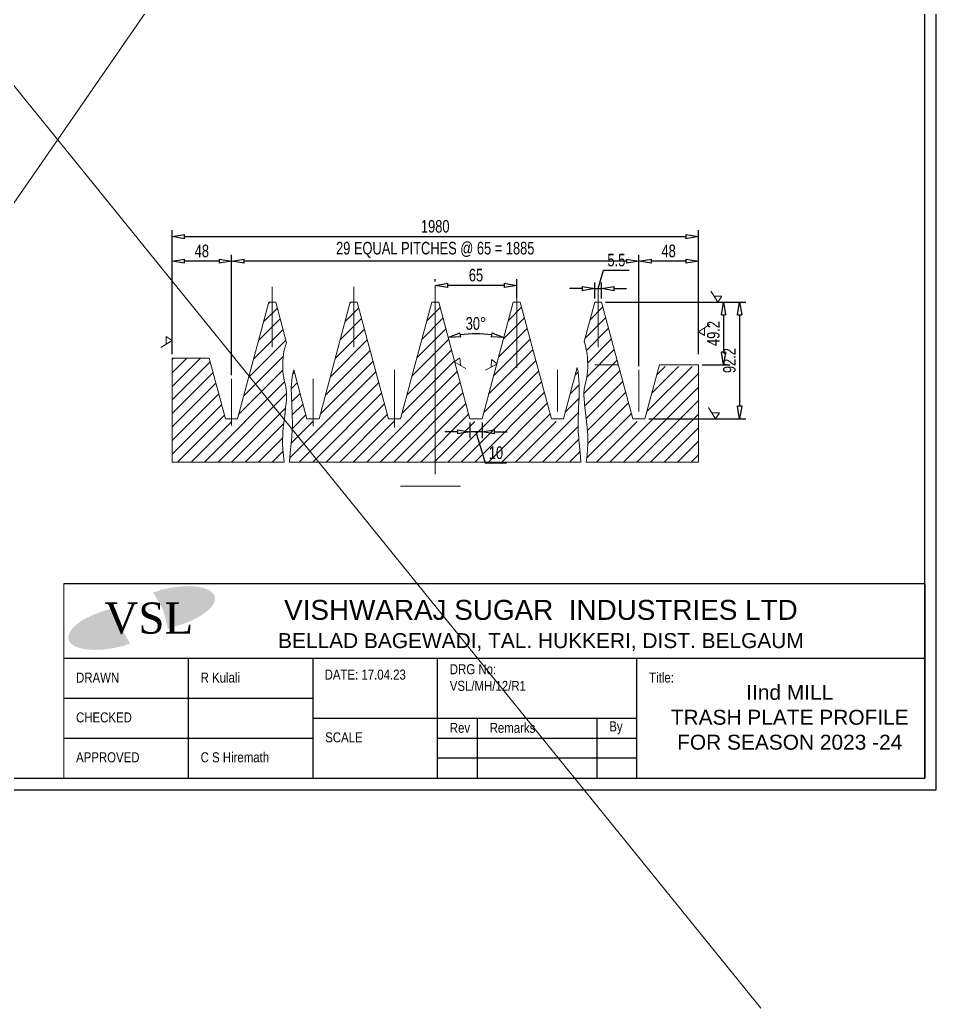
# Model space of a CAD drawing. Header units: millimetres. Extents: x 135002 to 160744, y 22203 to 27033.
# Drawn here: x 135688 to 136419, y 23823 to 24612 of the extents above; entities that cross this region are included whole.
import ezdxf

# ---------------------------------------------------------------- set-up
doc = ezdxf.new("R2010")
doc.units = ezdxf.units.MM
doc.header["$LTSCALE"] = 25
doc.layers.get('0').update_dxf_attribs({"linetype": 'CONTINUOUS'})
doc.layers.get('Defpoints').update_dxf_attribs({"linetype": 'CONTINUOUS'})
doc.layers.add('04 DIMENSION', color=7, linetype='CONTINUOUS', lineweight=18)
doc.styles.add('arial', font='arial.ttf')
doc.styles.add('DIM-1', font='swisscl.ttf')
doc.styles.add('TIMESNEWROMAN', font='times.ttf')
doc.dimstyles.new('DIM-1', dxfattribs={"dimscale": 5, "dimtxt": 2, "dimasz": 2, "dimexe": 1, "dimexo": 0.6, "dimgap": 0.6, "dimtad": 1, "dimdec": 0, "dimzin": 0, "dimdsep": 46, "dimtxsty": 'DIM-1', "dimblk": 'CLOSEDBLANK', "dimcen": 0, "dimclrd": 8, "dimclre": 8, "dimclrt": 6, "dimadec": 0, "dimazin": 0, "dimtfac": 1, "dimtdec": 0, "dimtmove": 1, "dimatfit": 0, "dimfxl": 1, "dimtolj": 1, "dimtzin": 0, "dimarcsym": 1})
pattern_1 = [(45, (59908.611, 16741.997), (-5.3916892, 5.3916892), [])]

# ---------------------------------------------------------------- blocks, each defined once
blk = doc.blocks.new('_ClosedBlank')
at = {"color": 0, "linetype": 'ByBlock', "lineweight": -2}
for p, q in [((-1, 0.167), (0, 0)), ((-1, 0.167), (-1, -0.167)), ((0, 0), (-1, -0.167))]:
    blk.add_line(p, q, dxfattribs=at)
blk = doc.blocks.new('*D264')
at = {"layer": '04 DIMENSION', "color": 8, "linetype": 'Continuous', "lineweight": -2, "transparency": 16777216}
for p, q in [((135809.23, 24354.72), (135809.23, 24443.75)), ((136229.28, 24354.72), (136229.28, 24443.75))]:
    blk.add_line(p, q, dxfattribs=at)
at = {"layer": '04 DIMENSION', "color": 8, "lineweight": -2, "transparency": 16777216}
blk.add_line((135819.23, 24438.75), (136219.28, 24438.75), dxfattribs=at)
at = {"layer": 'Defpoints', "color": 0, "transparency": 16777216}
for p in [(136229.28, 24438.75), (135809.23, 24351.72), (136229.28, 24351.72)]:
    blk.add_point(p, dxfattribs=at)
at = {"layer": '04 DIMENSION', "color": 8, "lineweight": -2, "transparency": 16777216, "xscale": 10, "yscale": 10, "zscale": 10, "rotation": 180}
blk.add_blockref('_ClosedBlank', (135809.23, 24438.75), dxfattribs=at)
at = {"layer": '04 DIMENSION', "color": 8, "lineweight": -2, "transparency": 16777216, "xscale": 10, "yscale": 10, "zscale": 10}
blk.add_blockref('_ClosedBlank', (136229.28, 24438.75), dxfattribs=at)
at = {"layer": '04 DIMENSION', "color": 6, "transparency": 16777216, "insert": (136019.27, 24446.87), "char_height": 10, "attachment_point": 5, "style": 'DIM-1'}
blk.add_mtext('\\A1;1980', dxfattribs=at)
blk = doc.blocks.new('*D265')
at = {"layer": '04 DIMENSION', "color": 8, "lineweight": -2, "transparency": 16777216}
for p, q in [((136149.27, 24397.24), (136153.65, 24411.84)), ((136153.65, 24411.84), (136173.98, 24411.84)), ((136136.52, 24397.24), (136126.52, 24397.24)), ((136146.52, 24397.24), (136152.02, 24397.24)), ((136146.52, 24397.24), (136152.02, 24397.24)), ((136162.02, 24397.24), (136172.02, 24397.24))]:
    blk.add_line(p, q, dxfattribs=at)
at = {"layer": '04 DIMENSION', "color": 8, "linetype": 'Continuous', "lineweight": -2, "transparency": 16777216}
for p, q in [((136146.52, 24389.32), (136146.52, 24402.24)), ((136152.02, 24389.32), (136152.02, 24402.24))]:
    blk.add_line(p, q, dxfattribs=at)
at = {"layer": 'Defpoints', "color": 0, "transparency": 16777216}
for p in [(136152.02, 24397.24), (136146.52, 24386.32), (136152.02, 24386.32)]:
    blk.add_point(p, dxfattribs=at)
at = {"layer": '04 DIMENSION', "color": 8, "lineweight": -2, "transparency": 16777216, "xscale": 10, "yscale": 10, "zscale": 10}
blk.add_blockref('_ClosedBlank', (136146.52, 24397.24), dxfattribs=at)
at = {"layer": '04 DIMENSION', "color": 8, "lineweight": -2, "transparency": 16777216, "xscale": 10, "yscale": 10, "zscale": 10, "rotation": 180}
blk.add_blockref('_ClosedBlank', (136152.02, 24397.24), dxfattribs=at)
at = {"layer": '04 DIMENSION', "color": 6, "transparency": 16777216, "insert": (136163.82, 24419.94), "char_height": 10, "attachment_point": 5, "style": 'DIM-1'}
blk.add_mtext('\\A1;5.5', dxfattribs=at)
blk = doc.blocks.new('*D266')
at = {"layer": '04 DIMENSION', "color": 8, "linetype": 'Continuous', "lineweight": -2, "transparency": 16777216}
for p, q in [((135856.77, 24401.63), (135856.77, 24424.14)), ((136181.78, 24416.97), (136181.78, 24424.14))]:
    blk.add_line(p, q, dxfattribs=at)
at = {"layer": '04 DIMENSION', "color": 8, "lineweight": -2, "transparency": 16777216}
blk.add_line((136171.78, 24419.14), (135866.77, 24419.14), dxfattribs=at)
at = {"layer": 'Defpoints', "color": 0, "transparency": 16777216}
for p in [(135856.77, 24419.14), (136181.78, 24413.97), (135856.77, 24398.63)]:
    blk.add_point(p, dxfattribs=at)
at = {"layer": '04 DIMENSION', "color": 8, "lineweight": -2, "transparency": 16777216, "xscale": 10, "yscale": 10, "zscale": 10, "rotation": 180}
blk.add_blockref('_ClosedBlank', (135856.77, 24419.14), dxfattribs=at)
at = {"layer": '04 DIMENSION', "color": 8, "lineweight": -2, "transparency": 16777216, "xscale": 10, "yscale": 10, "zscale": 10}
blk.add_blockref('_ClosedBlank', (136181.78, 24419.14), dxfattribs=at)
at = {"layer": '04 DIMENSION', "color": 6, "transparency": 16777216, "insert": (136019.27, 24428.15), "char_height": 10, "attachment_point": 5, "style": 'DIM-1'}
blk.add_mtext('\\A1;29 EQUAL PITCHES @ 65 = 1885', dxfattribs=at)
blk = doc.blocks.new('*D267')
at = {"layer": '04 DIMENSION', "color": 8, "linetype": 'Continuous', "lineweight": -2, "transparency": 16777216}
for p, q in [((136181.78, 24335.38), (136181.78, 24424.14)), ((136229.28, 24344.86), (136229.28, 24424.14))]:
    blk.add_line(p, q, dxfattribs=at)
at = {"layer": '04 DIMENSION', "color": 8, "lineweight": -2, "transparency": 16777216}
blk.add_line((136219.28, 24419.14), (136191.78, 24419.14), dxfattribs=at)
at = {"layer": 'Defpoints', "color": 0, "transparency": 16777216}
for p in [(136181.78, 24419.14), (136229.28, 24341.86), (136181.78, 24332.38)]:
    blk.add_point(p, dxfattribs=at)
at = {"layer": '04 DIMENSION', "color": 8, "lineweight": -2, "transparency": 16777216, "xscale": 10, "yscale": 10, "zscale": 10, "rotation": 180}
blk.add_blockref('_ClosedBlank', (136181.78, 24419.14), dxfattribs=at)
at = {"layer": '04 DIMENSION', "color": 8, "lineweight": -2, "transparency": 16777216, "xscale": 10, "yscale": 10, "zscale": 10}
blk.add_blockref('_ClosedBlank', (136229.28, 24419.14), dxfattribs=at)
at = {"layer": '04 DIMENSION', "color": 6, "transparency": 16777216, "insert": (136205.53, 24427.26), "char_height": 10, "attachment_point": 5, "style": 'DIM-1'}
blk.add_mtext('\\A1;48', dxfattribs=at)
blk = doc.blocks.new('*D268')
at = {"layer": '04 DIMENSION', "color": 8, "linetype": 'Continuous', "lineweight": -2, "transparency": 16777216}
for p, q in [((135809.27, 24344.86), (135809.27, 24424.14)), ((135856.77, 24328.27), (135856.77, 24424.14))]:
    blk.add_line(p, q, dxfattribs=at)
at = {"layer": '04 DIMENSION', "color": 8, "lineweight": -2, "transparency": 16777216}
blk.add_line((135846.77, 24419.14), (135819.27, 24419.14), dxfattribs=at)
at = {"layer": 'Defpoints', "color": 0, "transparency": 16777216}
for p in [(135809.27, 24419.14), (135809.27, 24341.86), (135856.77, 24325.27)]:
    blk.add_point(p, dxfattribs=at)
at = {"layer": '04 DIMENSION', "color": 8, "lineweight": -2, "transparency": 16777216, "xscale": 10, "yscale": 10, "zscale": 10, "rotation": 180}
blk.add_blockref('_ClosedBlank', (135809.27, 24419.14), dxfattribs=at)
at = {"layer": '04 DIMENSION', "color": 8, "lineweight": -2, "transparency": 16777216, "xscale": 10, "yscale": 10, "zscale": 10}
blk.add_blockref('_ClosedBlank', (135856.77, 24419.14), dxfattribs=at)
at = {"layer": '04 DIMENSION', "color": 6, "transparency": 16777216, "insert": (135833.02, 24427.26), "char_height": 10, "attachment_point": 5, "style": 'DIM-1'}
blk.add_mtext('\\A1;48', dxfattribs=at)
blk = doc.blocks.new('*D320')
at = {"layer": '04 DIMENSION', "color": 8, "linetype": 'Continuous', "lineweight": -2, "transparency": 16777216}
for p, q in [((136019.27, 24402.84), (136019.27, 24404.84)), ((136084.29, 24390.16), (136084.29, 24404.84))]:
    blk.add_line(p, q, dxfattribs=at)
at = {"layer": '04 DIMENSION', "color": 8, "lineweight": -2, "transparency": 16777216}
blk.add_line((136074.29, 24399.84), (136029.27, 24399.84), dxfattribs=at)
at = {"layer": 'Defpoints', "color": 0, "transparency": 16777216}
for p in [(136019.27, 24399.84), (136019.27, 24399.84), (136084.29, 24387.16)]:
    blk.add_point(p, dxfattribs=at)
at = {"layer": '04 DIMENSION', "color": 8, "lineweight": -2, "transparency": 16777216, "xscale": 10, "yscale": 10, "zscale": 10, "rotation": 180}
blk.add_blockref('_ClosedBlank', (136019.27, 24399.84), dxfattribs=at)
at = {"layer": '04 DIMENSION', "color": 8, "lineweight": -2, "transparency": 16777216, "xscale": 10, "yscale": 10, "zscale": 10}
blk.add_blockref('_ClosedBlank', (136084.29, 24399.84), dxfattribs=at)
at = {"layer": '04 DIMENSION', "color": 6, "transparency": 16777216, "insert": (136051.78, 24407.96), "char_height": 10, "attachment_point": 5, "style": 'DIM-1'}
blk.add_mtext('\\A1;65', dxfattribs=at)
blk = doc.blocks.new('*D321')
at = {"layer": '04 DIMENSION', "color": 8, "lineweight": -2, "transparency": 16777216}
blk.add_arc((136051.78, 24275.27), 85.97, 81.66847, 98.33153, dxfattribs=at)
at = {"layer": 'Defpoints', "color": 0, "transparency": 16777216}
for p in [(136022.02, 24386.32), (136081.54, 24386.32), (136059.27, 24360.91), (136046.94, 24293.32), (136056.62, 24293.32)]:
    blk.add_point(p, dxfattribs=at)
at = {"layer": '04 DIMENSION', "color": 8, "lineweight": -2, "transparency": 16777216, "xscale": 10, "yscale": 10, "zscale": 10}
for p, rotation in [((136029.53, 24358.31), 191.6657667488442), ((136074.03, 24358.31), 348.3342332511558)]:
    blk.add_blockref('_ClosedBlank', p, dxfattribs=dict(at, rotation=rotation))
at = {"layer": '04 DIMENSION', "color": 6, "transparency": 16777216, "insert": (136051.78, 24369.36), "char_height": 10, "attachment_point": 5, "style": 'DIM-1'}
blk.add_mtext('\\A1;30°', dxfattribs=at)
blk = doc.blocks.new('*D269')
at = {"layer": '04 DIMENSION', "color": 8, "linetype": 'Continuous', "lineweight": -2, "transparency": 16777216}
for p, q in [((136046.94, 24290.32), (136046.94, 24277.98)), ((136056.62, 24290.32), (136056.62, 24277.98))]:
    blk.add_line(p, q, dxfattribs=at)
at = {"layer": '04 DIMENSION', "color": 8, "lineweight": -2, "transparency": 16777216}
for p, q in [((136036.94, 24282.98), (136026.94, 24282.98)), ((136056.62, 24282.98), (136046.94, 24282.98)), ((136056.62, 24282.98), (136046.94, 24282.98)), ((136051.78, 24282.98), (136059.24, 24258.11)), ((136066.62, 24282.98), (136076.62, 24282.98)), ((136059.24, 24258.11), (136076.22, 24258.11))]:
    blk.add_line(p, q, dxfattribs=at)
at = {"layer": 'Defpoints', "color": 0, "transparency": 16777216}
for p in [(136046.94, 24293.32), (136056.62, 24293.32), (136046.94, 24282.98)]:
    blk.add_point(p, dxfattribs=at)
at = {"layer": '04 DIMENSION', "color": 8, "lineweight": -2, "transparency": 16777216, "xscale": 10, "yscale": 10, "zscale": 10}
blk.add_blockref('_ClosedBlank', (136046.94, 24282.98), dxfattribs=at)
at = {"layer": '04 DIMENSION', "color": 8, "lineweight": -2, "transparency": 16777216, "xscale": 10, "yscale": 10, "zscale": 10, "rotation": 180}
blk.add_blockref('_ClosedBlank', (136056.62, 24282.98), dxfattribs=at)
at = {"layer": '04 DIMENSION', "color": 6, "transparency": 16777216, "insert": (136067.73, 24266.23), "char_height": 10, "attachment_point": 5, "style": 'DIM-1'}
blk.add_mtext('\\A1;10', dxfattribs=at)
blk = doc.blocks.new('*D270')
at = {"layer": '04 DIMENSION', "color": 8, "linetype": 'Continuous', "lineweight": -2, "transparency": 16777216}
for p, q in [((136232.28, 24386.32), (136254.37, 24386.32)), ((136232.28, 24336.52), (136254.37, 24336.52))]:
    blk.add_line(p, q, dxfattribs=at)
at = {"layer": '04 DIMENSION', "color": 8, "lineweight": -2, "transparency": 16777216}
blk.add_line((136249.37, 24376.32), (136249.37, 24346.52), dxfattribs=at)
at = {"layer": 'Defpoints', "color": 0, "transparency": 16777216}
for p in [(136229.28, 24386.32), (136229.28, 24336.52), (136249.37, 24336.52)]:
    blk.add_point(p, dxfattribs=at)
at = {"layer": '04 DIMENSION', "color": 8, "lineweight": -2, "transparency": 16777216, "xscale": 10, "yscale": 10, "zscale": 10}
for p, rotation in [((136249.37, 24386.32), 90), ((136249.37, 24336.52), 270)]:
    blk.add_blockref('_ClosedBlank', p, dxfattribs=dict(at, rotation=rotation))
at = {"layer": '04 DIMENSION', "color": 6, "transparency": 16777216, "insert": (136241.25, 24361.42), "char_height": 10, "attachment_point": 5, "rotation": 90, "style": 'DIM-1'}
blk.add_mtext('\\A1;49.2', dxfattribs=at)
blk = doc.blocks.new('*D322')
at = {"layer": '04 DIMENSION', "color": 8, "linetype": 'Continuous', "lineweight": -2, "transparency": 16777216}
for p, q in [((136155.02, 24386.32), (136267.17, 24386.32)), ((136189.6, 24293.32), (136267.17, 24293.32))]:
    blk.add_line(p, q, dxfattribs=at)
at = {"layer": '04 DIMENSION', "color": 8, "lineweight": -2, "transparency": 16777216}
blk.add_line((136262.17, 24376.32), (136262.17, 24303.32), dxfattribs=at)
at = {"layer": 'Defpoints', "color": 0, "transparency": 16777216}
for p in [(136152.02, 24386.32), (136186.6, 24293.32), (136262.17, 24293.32)]:
    blk.add_point(p, dxfattribs=at)
at = {"layer": '04 DIMENSION', "color": 8, "lineweight": -2, "transparency": 16777216, "xscale": 10, "yscale": 10, "zscale": 10}
for p, rotation in [((136262.17, 24386.32), 90), ((136262.17, 24293.32), 270)]:
    blk.add_blockref('_ClosedBlank', p, dxfattribs=dict(at, rotation=rotation))
at = {"layer": '04 DIMENSION', "color": 6, "transparency": 16777216, "insert": (136254.05, 24339.82), "char_height": 10, "attachment_point": 5, "rotation": 90, "style": 'DIM-1'}
blk.add_mtext('\\A1;92.2', dxfattribs=at)

msp = doc.modelspace()

# ---------------------------------------------------------------- hatches: boundary and pattern name
h = msp.add_hatch(color=86)
edge = h.paths.add_edge_path()
edge.add_ellipse((135798.673, 24140.041), major_axis=(-37.879, -9.206), ratio=0.3983336, start_angle=103.876815, end_angle=273.231671, ccw=False)
edge.add_ellipse((135805.521, 24142.146), major_axis=(-37.879, -9.206), ratio=0.3983336, start_angle=93.231671, end_angle=283.876815)
h = msp.add_hatch(color=86)
edge = h.paths.add_edge_path()
edge.add_ellipse((135798.673, 24140.041), major_axis=(-37.879, -9.206), ratio=0.3983336, start_angle=103.876815, end_angle=273.231671, ccw=False)
edge.add_ellipse((135805.521, 24142.146), major_axis=(-37.879, -9.206), ratio=0.3983336, start_angle=93.231671, end_angle=283.876815)
h = msp.add_hatch(color=86)
edge = h.paths.add_edge_path()
edge.add_ellipse((135771.325, 24128.747), major_axis=(37.879, 9.206), ratio=0.3983336, start_angle=103.876815, end_angle=273.231671, ccw=False)
edge.add_ellipse((135764.477, 24126.642), major_axis=(37.879, 9.206), ratio=0.3983336, start_angle=93.231671, end_angle=283.876815)
h = msp.add_hatch(color=86)
edge = h.paths.add_edge_path()
edge.add_ellipse((135771.325, 24128.747), major_axis=(37.879, 9.206), ratio=0.3983336, start_angle=103.876815, end_angle=273.231671, ccw=False)
edge.add_ellipse((135764.477, 24126.642), major_axis=(37.879, 9.206), ratio=0.3983336, start_angle=93.231671, end_angle=283.876815)
at = {"layer": '04 DIMENSION'}
h = msp.add_hatch(dxfattribs=at)
h.set_pattern_fill('ANSI31', color=256, scale=61, style=0)
h.set_pattern_definition(pattern_1)
edge = h.paths.add_edge_path()
edge.add_line((135838.936, 24341.863), (135809.266, 24341.863))
edge.add_line((135809.266, 24341.863), (135809.266, 24258.85))
edge.add_line((135809.266, 24258.85), (135898.831, 24258.85))
edge.add_spline(control_points=[(135898.831, 24258.85), (135896.656, 24273.766), (135899.3, 24299.119), (135902.319, 24317.198), (135896.348, 24327.692), (135898.181, 24349.029), (135900.708, 24353.855)], knot_values=[5.2460062, 5.2460062, 5.2460062, 5.2460062, 15.7741202, 37.6660223, 55.6886107, 67.2835563, 67.2835563, 67.2835563, 67.2835563], degree=3, periodic=0)
edge.add_line((135900.708, 24353.855), (135892.008, 24386.323))
edge.add_line((135892.008, 24386.323), (135886.508, 24386.323))
edge.add_line((135886.508, 24386.323), (135861.053, 24291.323))
edge.add_line((135861.053, 24291.323), (135852.479, 24291.323))
edge.add_line((135852.479, 24291.323), (135838.936, 24341.863))
edge = h.paths.add_edge_path()
edge.add_line((136019.273, 24258.85), (136019.273, 24386.323))
edge.add_line((136019.273, 24386.323), (136016.523, 24386.323))
edge.add_line((136016.523, 24386.323), (135991.068, 24291.323))
edge.add_line((135991.068, 24291.323), (135982.494, 24291.323))
edge.add_line((135982.494, 24291.323), (135957.039, 24386.323))
edge.add_line((135957.039, 24386.323), (135951.508, 24386.323))
edge.add_line((135951.508, 24386.323), (135926.053, 24291.323))
edge.add_line((135926.053, 24291.323), (135917.463, 24291.323))
edge.add_line((135917.463, 24291.323), (135906.472, 24332.344))
edge.add_spline(control_points=[(135906.472, 24332.344), (135904.135, 24324.358), (135904.571, 24304.239), (135906.136, 24284.411), (135903.608, 24269.559), (135903.081, 24258.85)], knot_values=[6.8069878, 6.8069878, 6.8069878, 6.8069878, 16.8409518, 34.8635403, 45.1745784, 45.1745784, 45.1745784, 45.1745784], degree=3, periodic=0)
edge.add_line((135903.081, 24258.85), (136019.273, 24258.85))
edge = h.paths.add_edge_path()
edge.add_line((136056.084, 24291.323), (136047.479, 24291.323))
edge.add_line((136047.479, 24291.323), (136034.848, 24338.46))
edge.add_line((136034.848, 24338.46), (136034.395, 24338.713))
edge.add_line((136034.395, 24338.713), (136034.717, 24338.948))
edge.add_line((136034.717, 24338.948), (136022.023, 24386.323))
edge.add_line((136022.023, 24386.323), (136019.273, 24386.323))
edge.add_line((136019.273, 24386.323), (136019.273, 24258.85))
edge.add_line((136019.273, 24258.85), (136135.465, 24258.85))
edge.add_spline(control_points=[(136135.465, 24258.85), (136134.939, 24269.559), (136132.411, 24284.411), (136133.977, 24304.257), (136134.412, 24324.407), (136132.625, 24334.396)], knot_values=[6.772443, 6.772443, 6.772443, 6.772443, 17.0834811, 35.1060696, 45.1745784, 45.1745784, 45.1745784, 45.1745784], degree=3, periodic=0)
edge.add_line((136132.625, 24334.396), (136121.084, 24291.323))
edge.add_line((136121.084, 24291.323), (136112.494, 24291.323))
edge.add_line((136112.494, 24291.323), (136087.039, 24386.323))
edge.add_line((136087.039, 24386.323), (136081.539, 24386.323))
edge.add_line((136081.539, 24386.323), (136068.459, 24337.508))
edge.add_line((136068.459, 24337.508), (136068.781, 24337.272))
edge.add_line((136068.781, 24337.272), (136068.328, 24337.019))
edge.add_line((136068.328, 24337.019), (136056.084, 24291.323))
h.paths.add_polyline_path([(136019.48, 24273.766), (136019.48, 24344.62), (136011.752, 24344.62), (136011.752, 24273.766)], flags=9)
h.paths.add_polyline_path([(136056.444, 24266.722), (136071.096, 24266.722), (136071.096, 24279.086), (136056.444, 24279.086)], flags=24)
h = msp.add_hatch(dxfattribs=at)
h.set_pattern_fill('ANSI31', color=256, scale=61, style=0)
h.set_pattern_definition(pattern_1)
edge = h.paths.add_edge_path()
edge.add_line((136152.039, 24386.323), (136146.539, 24386.323))
edge.add_line((136146.539, 24386.323), (136138.165, 24355.071))
edge.add_spline(control_points=[(136138.165, 24355.071), (136140.362, 24349.07), (136142.202, 24327.698), (136136.227, 24317.198), (136139.246, 24299.119), (136141.891, 24273.766), (136139.716, 24258.85)], knot_values=[5.2179154, 5.2179154, 5.2179154, 5.2179154, 16.8409518, 34.8635403, 56.7554424, 67.2835563, 67.2835563, 67.2835563, 67.2835563], degree=3, periodic=0)
edge.add_line((136139.716, 24258.85), (136229.281, 24258.85))
edge.add_line((136229.281, 24258.85), (136229.281, 24335.223))
edge.add_line((136229.281, 24335.223), (136197.831, 24335.223))
edge.add_line((136197.831, 24335.223), (136186.068, 24291.323))
edge.add_line((136186.068, 24291.323), (136177.494, 24291.323))
edge.add_line((136177.494, 24291.323), (136152.039, 24386.323))

# ---------------------------------------------------------------- linework, layer by layer
at = {"lineweight": 13}
msp.add_line((135722.924, 24161.635), (135722.924, 24006.545), dxfattribs=at)
msp.add_line((135722.924, 24161.635), (135722.924, 24006.545), dxfattribs=at)
for p, q in [((136409.866, 24161.635), (135722.924, 24161.635)), ((136409.866, 24161.635), (135722.924, 24161.635)), ((136409.866, 24161.635), (136409.866, 24006.545)), ((136409.866, 24101.985), (135722.924, 24101.985)), ((136409.866, 24101.985), (135722.924, 24101.985)), ((135822.341, 24006.545), (135822.341, 24101.985)), ((135822.341, 24006.545), (135822.341, 24101.985)), ((135921.758, 24006.545), (135921.758, 24101.985)), ((135921.758, 24006.545), (135921.758, 24101.985)), ((136021.175, 24006.545), (136021.175, 24101.985)), ((136021.175, 24006.545), (136021.175, 24101.985)), ((136180.241, 24006.545), (136180.241, 24101.985)), ((136180.241, 24006.545), (136180.241, 24101.985)), ((135921.758, 24070.171), (135722.924, 24070.171)), ((135921.758, 24070.171), (135722.924, 24070.171)), ((136021.175, 24054.265), (135921.758, 24054.265)), ((136021.175, 24054.265), (135921.758, 24054.265)), ((136180.241, 24054.265), (136021.175, 24054.265)), ((136180.241, 24054.265), (136021.175, 24054.265)), ((136052.988, 24006.545), (136052.988, 24054.265)), ((136052.988, 24006.545), (136052.988, 24054.265)), ((136148.428, 24006.545), (136148.428, 24054.265)), ((136148.428, 24006.545), (136148.428, 24054.265)), ((135921.758, 24038.358), (135722.924, 24038.358)), ((135921.758, 24038.358), (135722.924, 24038.358)), ((136180.241, 24038.358), (136021.175, 24038.358)), ((136180.241, 24038.358), (136021.175, 24038.358)), ((136180.241, 24022.451), (136021.175, 24022.451)), ((136180.241, 24022.451), (136021.175, 24022.451)), ((135687.796, 24006.545), (136409.866, 24006.545))]:
    msp.add_line(p, q)
for points in [[(135084.29, 23997.333), (136419.077, 23997.333), (136419.077, 24946.519), (135084.29, 24946.519)], [(135093.502, 24006.545), (136409.866, 24006.545), (136409.866, 24937.307), (135093.502, 24937.307)]]:
    msp.add_lwpolyline(points, close=True)
at = {"layer": '04 DIMENSION'}
for p, q in [((135001.697, 25400.507), (136279.097, 23823.022)), ((136239.426, 25269.71), (135243.689, 23830.949)), ((135889.258, 24350.47), (135889.258, 24398.632)), ((135954.258, 24350.47), (135954.258, 24398.632)), ((136019.273, 24249.15), (136019.273, 24399.839)), ((136084.289, 24334.045), (136084.289, 24396.201)), ((136149.289, 24350.47), (136149.289, 24398.632)), ((136244.92, 24386.323), (136239.196, 24395.252)), ((136241.865, 24391.088), (136247.975, 24391.088)), ((136244.92, 24386.323), (136241.865, 24391.088)), ((136244.92, 24386.323), (136247.975, 24391.088)), ((135886.508, 24386.323), (135861.589, 24293.323)), ((135892.008, 24386.323), (135886.508, 24386.323)), ((135892.008, 24386.323), (135900.708, 24353.855)), ((135951.508, 24386.323), (135926.589, 24293.323)), ((135957.039, 24386.323), (135951.508, 24386.323)), ((135957.039, 24386.323), (135981.958, 24293.323)), ((136016.523, 24386.323), (135991.604, 24293.323)), ((136022.023, 24386.323), (136016.523, 24386.323)), ((136022.023, 24386.323), (136046.943, 24293.323)), ((136081.539, 24386.323), (136056.619, 24293.323)), ((136087.039, 24386.323), (136081.539, 24386.323)), ((136087.039, 24386.323), (136111.958, 24293.323)), ((136146.539, 24386.323), (136138.165, 24355.071)), ((136152.039, 24386.323), (136146.539, 24386.323)), ((136152.039, 24386.323), (136176.958, 24293.323)), ((136229.281, 24362.827), (136238.21, 24368.551)), ((136229.281, 24362.827), (136234.046, 24365.882)), ((136234.046, 24365.882), (136234.046, 24359.772)), ((135804.568, 24352.832), (135804.568, 24358.941)), ((135809.333, 24355.887), (135804.568, 24358.941)), ((135804.568, 24352.832), (135804.568, 24358.941)), ((135809.333, 24355.887), (135804.568, 24358.941)), ((136229.281, 24362.827), (136234.046, 24359.772)), ((135809.333, 24355.887), (135800.404, 24350.162)), ((135809.333, 24355.887), (135800.404, 24350.162)), ((135809.333, 24355.887), (135804.568, 24352.832)), ((135809.333, 24355.887), (135804.568, 24352.832)), ((135809.266, 24258.85), (135809.266, 24341.863)), ((135809.266, 24341.863), (135838.936, 24341.863)), ((135838.936, 24341.863), (135851.943, 24293.323)), ((136034.395, 24338.713), (136038.964, 24342.053)), ((136039.337, 24335.955), (136038.964, 24342.053)), ((136063.839, 24334.514), (136064.212, 24340.612)), ((136063.839, 24334.514), (136064.212, 24340.612)), ((136068.781, 24337.272), (136064.212, 24340.612)), ((136068.781, 24337.272), (136064.212, 24340.612)), ((136034.395, 24338.713), (136043.656, 24333.544)), ((136034.395, 24338.713), (136043.656, 24333.544)), ((136068.781, 24337.272), (136059.52, 24332.104)), ((136068.781, 24337.272), (136059.52, 24332.104)), ((136068.781, 24337.272), (136063.839, 24334.514)), ((136068.781, 24337.272), (136063.839, 24334.514)), ((136132.625, 24334.396), (136121.619, 24293.323)), ((136165.383, 24336.523), (136146.539, 24336.523)), ((136198.18, 24336.523), (136186.604, 24293.323)), ((136229.281, 24336.523), (136198.18, 24336.523)), ((136229.281, 24258.85), (136229.281, 24336.523)), ((135856.766, 24288.032), (135856.766, 24325.268)), ((135906.472, 24332.344), (135916.927, 24293.323)), ((135921.766, 24287.442), (135921.766, 24325.268)), ((135986.766, 24286.445), (135986.766, 24332.384)), ((136116.781, 24299.294), (136116.781, 24332.384)), ((136181.781, 24299.294), (136181.781, 24332.384)), ((136242.995, 24293.432), (136237.271, 24302.361)), ((135861.589, 24293.323), (135851.943, 24293.323)), ((135926.589, 24293.323), (135916.927, 24293.323)), ((135991.604, 24293.323), (135981.958, 24293.323)), ((136056.619, 24293.323), (136046.943, 24293.323)), ((136121.619, 24293.323), (136111.958, 24293.323)), ((136186.604, 24293.323), (136176.958, 24293.323)), ((136239.94, 24298.197), (136246.05, 24298.197)), ((136242.995, 24293.432), (136246.05, 24298.197)), ((135809.227, 24258.85), (135898.831, 24258.85)), ((135809.227, 24258.85), (135898.831, 24258.85)), ((135898.831, 24258.85), (135809.227, 24258.85)), ((135903.081, 24258.85), (135907.052, 24258.85)), ((135903.081, 24258.85), (135907.052, 24258.85)), ((136135.465, 24258.85), (135903.081, 24258.85)), ((136127.245, 24258.85), (135911.302, 24258.85)), ((136229.281, 24258.85), (136139.716, 24258.85)), ((136229.281, 24258.85), (136139.716, 24258.85)), ((135991.455, 24239.569), (136039.313, 24239.569))]:
    msp.add_line(p, q, dxfattribs=at)
for points, knots in [([(135900.708, 24353.855), (135898.181, 24349.029), (135896.348, 24327.692), (135902.319, 24317.198), (135899.3, 24299.119), (135896.656, 24273.766), (135898.831, 24258.85)], [5.2460062, 5.2460062, 5.2460062, 5.2460062, 16.8409518, 34.8635403, 56.7554424, 67.2835563, 67.2835563, 67.2835563, 67.2835563]), ([(136138.165, 24355.071), (136140.362, 24349.07), (136142.202, 24327.698), (136136.227, 24317.198), (136139.246, 24299.119), (136141.891, 24273.766), (136139.716, 24258.85)], [5.2179154, 5.2179154, 5.2179154, 5.2179154, 16.8409518, 34.8635403, 56.7554424, 67.2835563, 67.2835563, 67.2835563, 67.2835563]), ([(136132.625, 24334.396), (136134.412, 24324.407), (136133.977, 24304.257), (136132.411, 24284.411), (136134.939, 24269.559), (136135.465, 24258.85)], [6.772443, 6.772443, 6.772443, 6.772443, 16.8409518, 34.8635403, 45.1745784, 45.1745784, 45.1745784, 45.1745784]), ([(135906.472, 24332.344), (135904.135, 24324.358), (135904.571, 24304.239), (135906.136, 24284.411), (135903.608, 24269.559), (135903.081, 24258.85)], [6.8069878, 6.8069878, 6.8069878, 6.8069878, 16.8409518, 34.8635403, 45.1745784, 45.1745784, 45.1745784, 45.1745784])]:
    msp.add_open_spline(points, degree=3, knots=knots, dxfattribs=at)

# ---------------------------------------------------------------- texts
at = {"color": 1, "style": 'TIMESNEWROMAN'}
msp.add_text('VSL ', height=24.8412, dxfattribs=at).set_placement((135755.273, 24121.959))
msp.add_text('VSL ', height=24.8412, dxfattribs=at).set_placement((135755.273, 24121.959))
at = {"style": 'arial'}
for s, insert, char_height, width, attachment_point in [('VISHWARAJ SUGAR  INDUSTRIES LTD\\P{\\H0.75x;BELLAD BAGEWADI, TAL. HUKKERI, DIST. BELGAUM}', (136103.603, 24128.517), 15.90668, 782.57239, 5), ('{\\fArial Narrow|b0|i0|c0|p34;DRG No: VSL/MH/12/R1}', (136030.902, 24086.839), 7.95334, 89.6894, 4), ('{\\fArial Narrow|b0|i0|c0|p34;DRG No: VSL/MH/12/R1}', (136030.902, 24086.839), 7.95334, 89.6894, 4), ('{\\fArial Narrow|b0|i0|c0|p34;DRAWN}', (135732.652, 24086.839), 7.95334, 99.41674, 4), ('{\\fArial Narrow|b0|i0|c0|p34;DRAWN}', (135732.652, 24086.839), 7.95334, 99.41674, 4), ('{\\fArial Narrow|b0|i0|c0|p34;R Kulali}', (135832.069, 24086.839), 7.95334, 99.41674, 4), ('{\\fArial Narrow|b0|i0|c0|p34;DATE: 17.04.23}', (135931.016, 24089.182), 7.95334, 89.6894, 4), ('{\\fArial Narrow|b0|i0|c0|p34;Title:}', (136189.969, 24086.839), 7.95334, 49.4341, 4), ('{\\fArial Narrow|b0|i0|c0|p34;Title:}', (136189.969, 24086.839), 7.95334, 49.4341, 4), ('IInd MILL \\PTRASH PLATE PROFILE \\PFOR SEASON 2023 -24', (136302.157, 24055.112), 11.93001, 338.01693, 5), ('{\\fArial Narrow|b0|i0|c0|p34;CHECKED}', (135732.652, 24055.026), 7.95334, 99.41674, 4), ('{\\fArial Narrow|b0|i0|c0|p34;CHECKED}', (135732.652, 24055.026), 7.95334, 99.41674, 4), ('{\\fArial Narrow|b0|i0|c0|p34;Rev}', (136030.902, 24046.717), 7.95334, 22.08602, 4), ('{\\fArial Narrow|b0|i0|c0|p34;Rev}', (136030.902, 24046.717), 7.95334, 22.08602, 4), ('{\\fArial Narrow|b0|i0|c0|p34;Remarks}', (136062.715, 24046.717), 7.95334, 85.71273, 4), ('{\\fArial Narrow|b0|i0|c0|p34;Remarks}', (136062.715, 24046.717), 7.95334, 85.71273, 4), ('{\\fArial Narrow|b0|i0|c0|p34;By}', (136158.155, 24046.717), 7.95334, 22.08602, 4), ('{\\fArial Narrow|b0|i0|c0|p34;By}', (136158.155, 24046.717), 7.95334, 22.08602, 4), ('{\\fArial Narrow|b0|i0|c0|p34;SCALE}', (135931.485, 24039.119), 7.95334, 89.6894, 4), ('{\\fArial Narrow|b0|i0|c0|p34;SCALE}', (135931.485, 24039.119), 7.95334, 89.6894, 4), ('{\\fArial Narrow|b0|i0|c0|p34;APPROVED}', (135732.652, 24023.212), 7.95334, 99.41674, 4), ('{\\fArial Narrow|b0|i0|c0|p34;APPROVED}', (135732.652, 24023.212), 7.95334, 99.41674, 4), ('{\\fArial Narrow|b0|i0|c0|p34;C S Hiremath}', (135832.069, 24023.212), 7.95334, 99.41674, 4)]:
    msp.add_mtext(s, dxfattribs=dict(at, insert=insert, char_height=char_height, width=width, attachment_point=attachment_point))

# ---------------------------------------------------------------- dimensions: what is measured, and where the dimension line sits
at = {"layer": '04 DIMENSION'}
for base, p1, p2, angle, text, picture, middle in [((135856.766, 24419.136), (136181.781, 24413.973), (135856.766, 24398.632), 180, '29 EQUAL PITCHES @ 65 = 1885', '*D266', (136019.273, 24428.149)), ((136152.023, 24397.237), (136146.523, 24386.323), (136152.023, 24386.323), 180, '5.5', '*D265', (136156.654, 24419.94)), ((136262.168, 24293.323), (136152.023, 24386.323), (136186.604, 24293.323), 90, '92.2', '*D322', (136254.053, 24339.823)), ((136249.366, 24336.523), (136229.281, 24386.323), (136229.281, 24336.523), 90, '49.2', '*D270', (136241.251, 24361.423))]:
    dim = msp.add_linear_dim(base=base, p1=p1, p2=p2, angle=angle, text=text, dimstyle='DIM-1', dxfattribs=at)
    dim.commit()
    dim.dimension.update_dxf_attribs({"geometry": picture, "text_midpoint": middle})
dim = msp.add_linear_dim(base=(136229.281, 24438.751), p1=(135809.227, 24351.723), p2=(136229.281, 24351.723), angle=180, text='1980', dimstyle='DIM-1', dxfattribs=at)
dim.commit()
dim.dimension.update_dxf_attribs({"geometry": '*D264', "text_midpoint": (136019.273, 24438.751), "dimtype": 160})
for base, p1, p2, picture, middle in [((135809.265717629, 24419.136104517), (135856.765717629, 24325.267880056), (135809.265717629, 24341.863161616), '*D268', (135833.015717629, 24427.257336496)), ((136181.781045987, 24419.136104517), (136229.281045987, 24341.863161616), (136181.781045987, 24332.383776466), '*D267', (136205.531045987, 24427.257336496)), ((136019.273, 24399.839), (136084.289, 24387.161), (136019.273, 24399.839), '*D320', (136051.781, 24407.96))]:
    dim = msp.add_linear_dim(base=base, p1=p1, p2=p2, angle=180, dimstyle='DIM-1', dxfattribs=at)
    dim.commit()
    dim.dimension.update_dxf_attribs({"geometry": picture, "text_midpoint": middle})
dim = msp.add_angular_dim_2l(base=(136059.274, 24360.908), line1=((136081.539, 24386.323), (136056.619, 24293.323)), line2=((136022.023, 24386.323), (136046.943, 24293.323)), dimstyle='DIM-1', dxfattribs=at)
dim.commit()
dim.dimension.update_dxf_attribs({"geometry": '*D321', "text_midpoint": (136051.781, 24369.363)})
dim = msp.add_linear_dim(base=(136046.943, 24282.976), p1=(136056.619, 24293.323), p2=(136046.943, 24293.323), dimstyle='DIM-1', dxfattribs=at)
dim.commit()
dim.dimension.update_dxf_attribs({"geometry": '*D269', "text_midpoint": (136062.24, 24266.233)})

doc.saveas('drawing.dxf')
